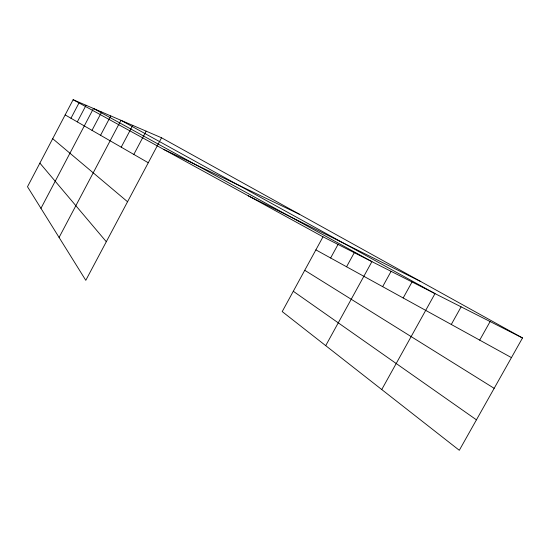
<?xml version="1.0" encoding="UTF-8"?>
<svg xmlns="http://www.w3.org/2000/svg" width="550" height="550" viewBox="0 0 550 550"><rect width="100%" height="100%" fill="white"/><g stroke="black" fill="none" stroke-linecap="round" stroke-linejoin="round"><path stroke-width="0.82" d="M161.542 137.782L73.129 99.708L27.5 186.746L85.793 280.328L161.542 137.782L522.5 337.968L459.305 450.292L282.212 311.582L323.001 236.823L522.5 337.968M70.964 118.243L79.303 102.362M77.316 121.901L86.054 105.27M40.954 208.34L93.473 108.467L371.917 261.621L325.71 345.661M92.008 130.357L101.674 112.001M100.567 135.286L110.784 115.919M59.084 237.449L120.952 120.299L435.009 293.611L381.748 389.544M121.22 147.173L132.749 125.379M133.822 154.426L146.162 131.154M330.626 257.991L338.037 244.441M346.562 266.771L354.289 252.684M382.649 286.653L391.091 271.343M403.184 297.969L412.039 281.964M451.289 324.472L461.113 306.845M479.71 340.127L490.112 321.551M163.714 149.414L299.413 214.246M248.284 195.821L420.75 281.538M73.129 99.708L323.001 236.823M315.886 249.872L511.445 357.617M65.161 114.909L148.273 162.752M304.741 270.291L494.168 388.328M293.294 291.273L476.438 419.836M52.697 138.689L127.552 201.754M39.889 163.116L106.308 241.732"/></g></svg>
